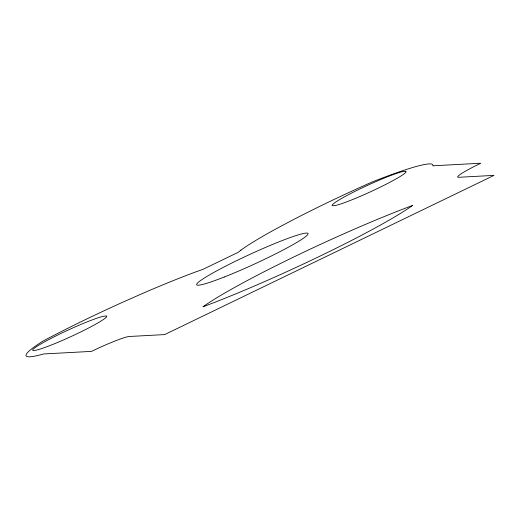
<?xml version="1.0" encoding="UTF-8"?>
<svg xmlns="http://www.w3.org/2000/svg" width="520" height="520" viewBox="0 0 520 520"><rect width="100%" height="100%" fill="white"/><g stroke="black" fill="none" stroke-linecap="round" stroke-linejoin="round"><path stroke-width="0.78" d="M240.955 250.107L238.316 252.265L202.865 269.399L196.112 271.778A136.747 11.921 -24.7 0 0 140.758 294.236L120.27 303.329A136.747 11.921 -24.7 0 0 42.932 341.126A133.107 11.603 -24.7 0 0 43.615 353.957L91.513 351.384A34.047 2.964 -24.7 0 1 129.311 336.486L164.645 334.588L494 175.389L458.666 177.287A34.047 2.964 -24.7 0 1 480.753 163.234L432.854 165.809A133.107 11.603 -24.7 0 0 372.288 181.928A136.747 11.921 -24.7 0 0 293.007 219.83L276.283 228.728A136.747 11.921 -24.7 0 0 240.955 250.107M405.535 171.256L402.643 171.6A40.684 3.543 -24.7 0 0 358.033 189.852A40.684 3.543 -24.7 0 0 332.657 205.81L335.543 205.465A40.684 3.543 -24.7 0 0 380.159 187.213A40.684 3.543 -24.7 0 0 405.535 171.256M106.366 316.043L103.896 316.186A40.684 3.543 -24.7 0 0 60.216 333.808A40.684 3.543 -24.7 0 0 32.994 350.48L35.464 350.337A40.684 3.543 -24.7 0 0 79.15 332.716A40.684 3.543 -24.7 0 0 106.366 316.043M412.522 205.491A148.941 12.98 -24.7 0 0 202.936 306.807A148.941 12.98 -24.7 0 0 412.522 205.491M224.256 277.011A61.282 5.343 -24.7 0 0 308.087 233.766A61.282 5.343 -24.7 0 0 224.764 266.597A61.282 5.343 -24.7 0 0 224.256 277.011"/></g></svg>
